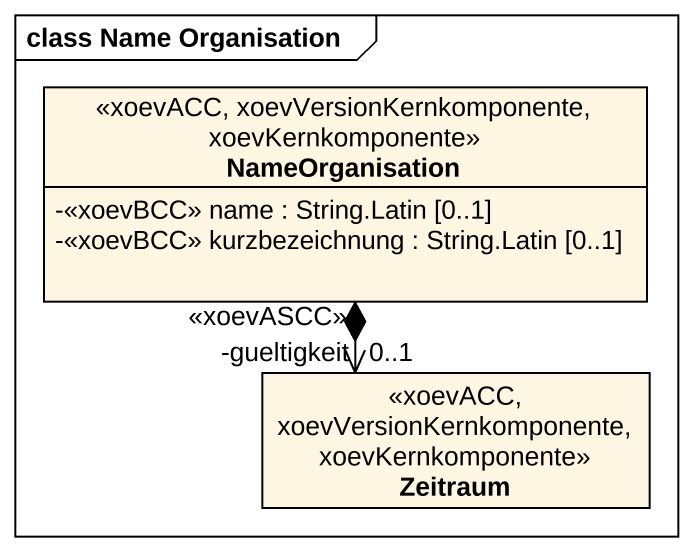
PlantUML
@startuml
mainframe class Name Organisation
hide circle
hide empty members
skinparam classAttributeIconSize 0
class NameOrganisation <<xoevACC, xoevVersionKernkomponente, xoevKernkomponente>> {
  -<<xoevBCC>> name : String.Latin [0..1]
  -<<xoevBCC>> kurzbezeichnung : String.Latin [0..1]
}
class Zeitraum <<xoevACC, xoevVersionKernkomponente, xoevKernkomponente>>
NameOrganisation *--> "-gueltigkeit\n0..1\n<<xoevASCC>>" Zeitraum
@enduml
